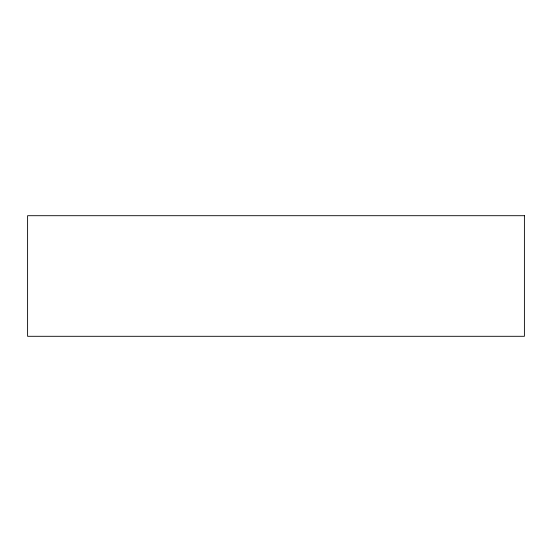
<?xml version="1.0" encoding="UTF-8"?>
<svg xmlns="http://www.w3.org/2000/svg" width="552" height="552" viewBox="0 0 552 552"><rect width="100%" height="100%" fill="white"/><g stroke="black" fill="none" stroke-linecap="round" stroke-linejoin="round"><path stroke-width="0.83" d="M524.4 215.701L27.6 215.701L27.6 336.299L524.4 336.299L524.4 215.701"/></g></svg>
